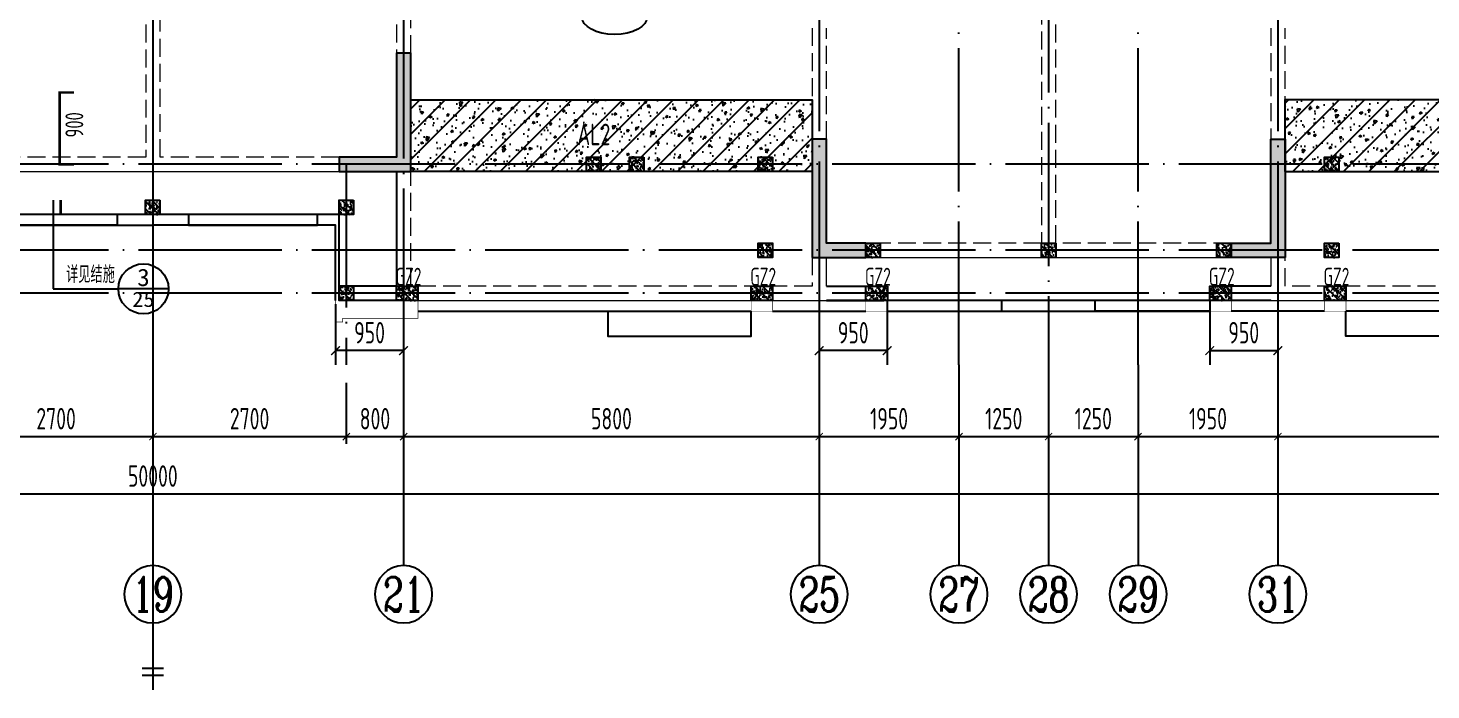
# Model space of a CAD drawing. Extents: x -668857 to 185752, y -270966 to 286822.
# Drawn here: x -181832 to -162254, y 120757 to 129991 of the extents above; entities that cross this region are included whole.
import ezdxf
from ezdxf.enums import TextEntityAlignment as Align

# ---------------------------------------------------------------- set-up
doc = ezdxf.new("R2010")
doc.units = 0
doc.header["$LTSCALE"] = 1000
for name, pattern in [('CENTER', [8, 5, -1, 1, -1]), ('DASH', [0.35, 0.25, -0.1]), ('DASHED', [0.75, 0.5, -0.25]), ('DOTE', [2.42, 2, -0.2, 0.02, -0.2])]:
    doc.linetypes.add(name, pattern=pattern)
doc.layers.get('0').update_dxf_attribs({"linetype": 'CONTINUOUS'})
doc.layers.get('DEFPOINTS').update_dxf_attribs({"linetype": 'CONTINUOUS'})
for name, color, linetype in [('A-AXIS', 1, 'CONTINUOUS'), ('A-DOTE', 10, 'DOTE'), ('AXIS_NUM', 7, 'CONTINUOUS'), ('BEAM', 4, 'DASHED'), ('BEAM_CON', 4, 'CONTINUOUS'), ('DIM_IDEN', 67, 'CONTINUOUS'), ('PUB_TEXT', 2, 'CONTINUOUS'), ('ROOF', 183, 'CONTINUOUS'), ('S-B板标注', 3, 'CONTINUOUS'), ('S-B板边线', 2, 'CONTINUOUS'), ('S-B板配筋', 6, 'CONTINUOUS'), ('S-B板配筋号', 7, 'CONTINUOUS'), ('S-L主梁线', 4, 'DASH'), ('S-Q墙填充', 252, 'CONTINUOUS'), ('S-Q墙实线', 6, 'CONTINUOUS'), ('S-Q墙标注', 3, 'CONTINUOUS'), ('S-Y一般标注', 3, 'CONTINUOUS'), ('S-构造柱', 212, 'CONTINUOUS'), ('S-构造柱编号', 130, 'CONTINUOUS'), ('TEXT', 2, 'CONTINUOUS'), ('THIN', 7, 'CONTINUOUS'), ('看线', 251, 'CONTINUOUS')]:
    doc.layers.add(name, color=color, linetype=linetype)
doc.layers.add('配箍校核', color=34, linetype='CONTINUOUS', plot=False)
doc.styles.add('_TCH_AXIS', font='COMPLEX', dxfattribs={"bigfont": 'GBCBIG'})
doc.styles.add('_TCH_LABEL', font='simhei.ttf')
doc.styles.add('TSSD_Axis', font='complex.shx', dxfattribs={"width": 0.7, "bigfont": 'hztxt.shx'})
doc.styles.add('TSSD_DIMENSION', font='Tssdeng.shx', dxfattribs={"width": 0.7, "bigfont": 'tssdchn.shx'})
doc.styles.add('TSSD_REIN', font='tssdeng.shx', dxfattribs={"width": 0.7, "height": 300, "bigfont": 'tssdchn.shx'})
doc.styles.add('结构文字', font='zstxt.shx', dxfattribs={"width": 0.7, "bigfont": 'zshz.shx'})
doc.dimstyles.new('STRUCK', dxfattribs={"dimtxt": 400, "dimasz": 121, "dimexe": 200, "dimexo": 150, "dimgap": 115, "dimtad": 1, "dimdec": 0, "dimdsep": 46, "dimtxsty": '结构文字', "dimblk": 'ARCHTICK', "dimcen": 400, "dimclrd": 3, "dimclre": 3, "dimclrt": 7, "dimadec": 0, "dimazin": 0, "dimtfac": 1, "dimtdec": 0, "dimtix": 1, "dimtmove": 2, "dimatfit": 3, "dimldrblk": '_DIMX', "dimfxl": 1, "dimtolj": 1, "dimtzin": 0, "dimarcsym": 0})
doc.dimstyles.new('TSSD_100_100', dxfattribs={"dimtxt": 300, "dimasz": 100, "dimexe": 100, "dimexo": 250, "dimgap": 100, "dimtad": 1, "dimdec": 0, "dimzin": 0, "dimdsep": 46, "dimtxsty": 'TSSD_DIMENSION', "dimblk": 'ARCHTICK', "dimcen": 0, "dimdle": 100, "dimclrt": 7, "dimadec": 0, "dimazin": 0, "dimtfac": 1, "dimtdec": 0, "dimtix": 1, "dimtmove": 2, "dimatfit": 3, "dimldrblk": 'ARCHTICK', "dimfxl": 1, "dimtolj": 1, "dimtzin": 0, "dimarcsym": 0})

# ---------------------------------------------------------------- blocks, each defined once
blk = doc.blocks.new('_ArchTick')
at = {"color": 0, "linetype": 'ByBlock', "const_width": 0.15}
blk.add_lwpolyline([(-0.5, -0.5), (0.5, 0.5)], dxfattribs=at)
blk = doc.blocks.new('*D127')
at = {"layer": 'DEFPOINTS', "color": 0, "transparency": 16777216}
for p in [(26900, 3600), (29600, 3600), (29600, 2600)]:
    blk.add_point(p, dxfattribs=at)
at = {"layer": 'S-Y一般标注', "color": 0, "lineweight": -2, "transparency": 16777216}
for p, q in [((26900, 3350), (26900, 2500)), ((29600, 3350), (29600, 2500)), ((26800, 2600), (29700, 2600))]:
    blk.add_line(p, q, dxfattribs=at)
at = {"layer": 'S-Y一般标注', "color": 0, "lineweight": -2, "transparency": 16777216, "xscale": 100, "yscale": 100, "zscale": 100, "rotation": 180}
blk.add_blockref('_ArchTick', (26900, 2600), dxfattribs=at)
at = {"layer": 'S-Y一般标注', "color": 0, "lineweight": -2, "transparency": 16777216, "xscale": 100, "yscale": 100, "zscale": 100}
blk.add_blockref('_ArchTick', (29600, 2600), dxfattribs=at)
at = {"layer": 'S-Y一般标注', "color": 7, "transparency": 16777216, "insert": (28250, 2850), "char_height": 300, "attachment_point": 5, "style": 'TSSD_DIMENSION'}
blk.add_mtext('\\A1;2700', dxfattribs=at)
blk = doc.blocks.new('ts_axno')
at = {"color": 0, "linetype": 'ByBlock', "lineweight": -2}
blk.add_circle((0, 0), 0.5, dxfattribs=at)
at = {"color": 0, "linetype": 'ByBlock', "lineweight": -2, "style": 'TSSD_Axis', "width": 0.7}
blk.add_attdef('A', text='', height=0.6, dxfattribs=at).set_placement((0, 0), align=Align.MIDDLE_CENTER)
blk = doc.blocks.new('*D128')
at = {"layer": 'DEFPOINTS', "color": 0, "transparency": 16777216}
for p in [(32300, 3600), (33100, 3600), (33100, 2600)]:
    blk.add_point(p, dxfattribs=at)
at = {"layer": 'S-Y一般标注', "color": 0, "lineweight": -2, "transparency": 16777216}
for p, q in [((32300, 3350), (32300, 2500)), ((33100, 3350), (33100, 2500)), ((32200, 2600), (33200, 2600))]:
    blk.add_line(p, q, dxfattribs=at)
at = {"layer": 'S-Y一般标注', "color": 0, "lineweight": -2, "transparency": 16777216, "xscale": 100, "yscale": 100, "zscale": 100, "rotation": 180}
blk.add_blockref('_ArchTick', (32300, 2600), dxfattribs=at)
at = {"layer": 'S-Y一般标注', "color": 0, "lineweight": -2, "transparency": 16777216, "xscale": 100, "yscale": 100, "zscale": 100}
blk.add_blockref('_ArchTick', (33100, 2600), dxfattribs=at)
at = {"layer": 'S-Y一般标注', "color": 7, "transparency": 16777216, "insert": (32700, 2850), "char_height": 300, "attachment_point": 5, "style": 'TSSD_DIMENSION'}
blk.add_mtext('\\A1;800', dxfattribs=at)
blk = doc.blocks.new('*D129')
at = {"layer": 'DEFPOINTS', "color": 0, "transparency": 16777216}
for p in [(33100, 3600), (38900, 3600), (38900, 2600)]:
    blk.add_point(p, dxfattribs=at)
at = {"layer": 'S-Y一般标注', "color": 0, "lineweight": -2, "transparency": 16777216}
for p, q in [((33100, 3350), (33100, 2500)), ((38900, 3350), (38900, 2500)), ((33000, 2600), (39000, 2600))]:
    blk.add_line(p, q, dxfattribs=at)
at = {"layer": 'S-Y一般标注', "color": 0, "lineweight": -2, "transparency": 16777216, "xscale": 100, "yscale": 100, "zscale": 100, "rotation": 180}
blk.add_blockref('_ArchTick', (33100, 2600), dxfattribs=at)
at = {"layer": 'S-Y一般标注', "color": 0, "lineweight": -2, "transparency": 16777216, "xscale": 100, "yscale": 100, "zscale": 100}
blk.add_blockref('_ArchTick', (38900, 2600), dxfattribs=at)
at = {"layer": 'S-Y一般标注', "color": 7, "transparency": 16777216, "insert": (36000, 2850), "char_height": 300, "attachment_point": 5, "style": 'TSSD_DIMENSION'}
blk.add_mtext('\\A1;5800', dxfattribs=at)
blk = doc.blocks.new('*D130')
at = {"layer": 'DEFPOINTS', "color": 0, "transparency": 16777216}
for p in [(43350, 3600), (45300, 3600), (45300, 2600)]:
    blk.add_point(p, dxfattribs=at)
at = {"layer": 'S-Y一般标注', "color": 0, "lineweight": -2, "transparency": 16777216}
for p, q in [((43350, 3350), (43350, 2500)), ((45300, 3350), (45300, 2500)), ((43250, 2600), (45400, 2600))]:
    blk.add_line(p, q, dxfattribs=at)
at = {"layer": 'S-Y一般标注', "color": 0, "lineweight": -2, "transparency": 16777216, "xscale": 100, "yscale": 100, "zscale": 100, "rotation": 180}
blk.add_blockref('_ArchTick', (43350, 2600), dxfattribs=at)
at = {"layer": 'S-Y一般标注', "color": 0, "lineweight": -2, "transparency": 16777216, "xscale": 100, "yscale": 100, "zscale": 100}
blk.add_blockref('_ArchTick', (45300, 2600), dxfattribs=at)
at = {"layer": 'S-Y一般标注', "color": 7, "transparency": 16777216, "insert": (44325, 2850), "char_height": 300, "attachment_point": 5, "style": 'TSSD_DIMENSION'}
blk.add_mtext('\\A1;1950', dxfattribs=at)
blk = doc.blocks.new('*D131')
at = {"layer": 'DEFPOINTS', "color": 0, "transparency": 16777216}
for p in [(45300, 3600), (51100, 3600), (51100, 2600)]:
    blk.add_point(p, dxfattribs=at)
at = {"layer": 'S-Y一般标注', "color": 0, "lineweight": -2, "transparency": 16777216}
for p, q in [((45300, 3350), (45300, 2500)), ((51100, 3350), (51100, 2500)), ((45200, 2600), (51200, 2600))]:
    blk.add_line(p, q, dxfattribs=at)
at = {"layer": 'S-Y一般标注', "color": 0, "lineweight": -2, "transparency": 16777216, "xscale": 100, "yscale": 100, "zscale": 100, "rotation": 180}
blk.add_blockref('_ArchTick', (45300, 2600), dxfattribs=at)
at = {"layer": 'S-Y一般标注', "color": 0, "lineweight": -2, "transparency": 16777216, "xscale": 100, "yscale": 100, "zscale": 100}
blk.add_blockref('_ArchTick', (51100, 2600), dxfattribs=at)
at = {"layer": 'S-Y一般标注', "color": 7, "transparency": 16777216, "insert": (48200, 2850), "char_height": 300, "attachment_point": 5, "style": 'TSSD_DIMENSION'}
blk.add_mtext('\\A1;5800', dxfattribs=at)
blk = doc.blocks.new('*D134')
at = {"layer": 'DEFPOINTS', "color": 0, "transparency": 16777216}
for p in [(4600, 3600), (54600, 3600), (54600, 1800)]:
    blk.add_point(p, dxfattribs=at)
at = {"layer": 'S-Y一般标注', "color": 0, "lineweight": -2, "transparency": 16777216}
for p, q in [((4600, 3350), (4600, 1700)), ((54600, 3350), (54600, 1700)), ((4500, 1800), (54700, 1800))]:
    blk.add_line(p, q, dxfattribs=at)
at = {"layer": 'S-Y一般标注', "color": 0, "lineweight": -2, "transparency": 16777216, "xscale": 100, "yscale": 100, "zscale": 100, "rotation": 180}
blk.add_blockref('_ArchTick', (4600, 1800), dxfattribs=at)
at = {"layer": 'S-Y一般标注', "color": 0, "lineweight": -2, "transparency": 16777216, "xscale": 100, "yscale": 100, "zscale": 100}
blk.add_blockref('_ArchTick', (54600, 1800), dxfattribs=at)
at = {"layer": 'S-Y一般标注', "color": 7, "transparency": 16777216, "insert": (29600, 2050), "char_height": 300, "attachment_point": 5, "style": 'TSSD_DIMENSION'}
blk.add_mtext('\\A1;50000', dxfattribs=at)
blk = doc.blocks.new('*D137')
at = {"layer": 'DEFPOINTS', "color": 0, "transparency": 16777216}
for p in [(29600, 3600), (32300, 3600), (32300, 2600)]:
    blk.add_point(p, dxfattribs=at)
at = {"layer": 'S-Y一般标注', "color": 0, "lineweight": -2, "transparency": 16777216}
for p, q in [((29600, 3350), (29600, 2500)), ((32300, 3350), (32300, 2500)), ((29500, 2600), (32400, 2600))]:
    blk.add_line(p, q, dxfattribs=at)
at = {"layer": 'S-Y一般标注', "color": 0, "lineweight": -2, "transparency": 16777216, "xscale": 100, "yscale": 100, "zscale": 100, "rotation": 180}
blk.add_blockref('_ArchTick', (29600, 2600), dxfattribs=at)
at = {"layer": 'S-Y一般标注', "color": 0, "lineweight": -2, "transparency": 16777216, "xscale": 100, "yscale": 100, "zscale": 100}
blk.add_blockref('_ArchTick', (32300, 2600), dxfattribs=at)
at = {"layer": 'S-Y一般标注', "color": 7, "transparency": 16777216, "insert": (30950, 2850), "char_height": 300, "attachment_point": 5, "style": 'TSSD_DIMENSION'}
blk.add_mtext('\\A1;2700', dxfattribs=at)
blk = doc.blocks.new('*D138')
at = {"layer": 'DEFPOINTS', "color": 0, "transparency": 16777216}
for p in [(38900, 3600), (40850, 3600), (40850, 2600)]:
    blk.add_point(p, dxfattribs=at)
at = {"layer": 'S-Y一般标注', "color": 0, "lineweight": -2, "transparency": 16777216}
for p, q in [((38900, 3350), (38900, 2500)), ((40850, 3350), (40850, 2500)), ((38800, 2600), (40950, 2600))]:
    blk.add_line(p, q, dxfattribs=at)
at = {"layer": 'S-Y一般标注', "color": 0, "lineweight": -2, "transparency": 16777216, "xscale": 100, "yscale": 100, "zscale": 100, "rotation": 180}
blk.add_blockref('_ArchTick', (38900, 2600), dxfattribs=at)
at = {"layer": 'S-Y一般标注', "color": 0, "lineweight": -2, "transparency": 16777216, "xscale": 100, "yscale": 100, "zscale": 100}
blk.add_blockref('_ArchTick', (40850, 2600), dxfattribs=at)
at = {"layer": 'S-Y一般标注', "color": 7, "transparency": 16777216, "insert": (39875, 2850), "char_height": 300, "attachment_point": 5, "style": 'TSSD_DIMENSION'}
blk.add_mtext('\\A1;1950', dxfattribs=at)
blk = doc.blocks.new('*D155')
at = {"layer": 'DEFPOINTS', "color": 0, "transparency": 16777216}
for p in [(40850, 3600), (42100, 3600), (42100, 2600)]:
    blk.add_point(p, dxfattribs=at)
at = {"layer": 'S-Y一般标注', "color": 0, "lineweight": -2, "transparency": 16777216}
for p, q in [((40850, 3350), (40850, 2500)), ((42100, 3350), (42100, 2500)), ((40750, 2600), (42200, 2600))]:
    blk.add_line(p, q, dxfattribs=at)
at = {"layer": 'S-Y一般标注', "color": 0, "lineweight": -2, "transparency": 16777216, "xscale": 100, "yscale": 100, "zscale": 100, "rotation": 180}
blk.add_blockref('_ArchTick', (40850, 2600), dxfattribs=at)
at = {"layer": 'S-Y一般标注', "color": 0, "lineweight": -2, "transparency": 16777216, "xscale": 100, "yscale": 100, "zscale": 100}
blk.add_blockref('_ArchTick', (42100, 2600), dxfattribs=at)
at = {"layer": 'S-Y一般标注', "color": 7, "transparency": 16777216, "insert": (41475, 2850), "char_height": 300, "attachment_point": 5, "style": 'TSSD_DIMENSION'}
blk.add_mtext('\\A1;1250', dxfattribs=at)
blk = doc.blocks.new('*D156')
at = {"layer": 'DEFPOINTS', "color": 0, "transparency": 16777216}
for p in [(42100, 3600), (43350, 3600), (43350, 2600)]:
    blk.add_point(p, dxfattribs=at)
at = {"layer": 'S-Y一般标注', "color": 0, "lineweight": -2, "transparency": 16777216}
for p, q in [((42100, 3350), (42100, 2500)), ((43350, 3350), (43350, 2500)), ((42000, 2600), (43450, 2600))]:
    blk.add_line(p, q, dxfattribs=at)
at = {"layer": 'S-Y一般标注', "color": 0, "lineweight": -2, "transparency": 16777216, "xscale": 100, "yscale": 100, "zscale": 100, "rotation": 180}
blk.add_blockref('_ArchTick', (42100, 2600), dxfattribs=at)
at = {"layer": 'S-Y一般标注', "color": 0, "lineweight": -2, "transparency": 16777216, "xscale": 100, "yscale": 100, "zscale": 100}
blk.add_blockref('_ArchTick', (43350, 2600), dxfattribs=at)
at = {"layer": 'S-Y一般标注', "color": 7, "transparency": 16777216, "insert": (42725, 2850), "char_height": 300, "attachment_point": 5, "style": 'TSSD_DIMENSION'}
blk.add_mtext('\\A1;1250', dxfattribs=at)
blk = doc.blocks.new('20210729.03492876')
at = {"color": 30, "const_width": 8}
for points in [[(27850, 500), (27850, 200), (27950, 200), (27950, 250), (29000, 250), (29000, 500)], [(33650, 500), (33650, 350), (33950, 350), (33950, 500)], [(35250, 500), (35250, 350), (35550, 350), (35550, 500)], [(40350, 500), (40350, 350), (40050, 350), (40050, 500)], [(41950, 500), (41950, 350), (41650, 350), (41650, 500)]]:
    blk.add_lwpolyline(points, dxfattribs=at)
at = {"layer": '看线', "color": 202, "ltscale": 0.5}
for points in [[(24800, 1700), (24800, 1550), (23000, 1550), (23000, 1700)], [(25800, 1700), (25800, 1550), (27600, 1550), (27600, 1700)], [(22750, 500), (22750, 1550), (25300, 1550)], [(27850, 500), (27850, 1550), (25300, 1550)], [(35550, 500), (35550, 350), (37150, 350), (37150, 500)], [(40050, 500), (40050, 350), (38450, 350), (38450, 500)], [(29000, 350), (33650, 350)], [(31650, 350), (31650, 0), (33650, 0), (33650, 350)], [(33950, 350), (35250, 350)], [(35550, 350), (40050, 350)], [(41650, 350), (40350, 350)], [(43950, 350), (43950, 0), (41950, 0), (41950, 350)], [(46600, 350), (41950, 350)]]:
    blk.add_lwpolyline(points, dxfattribs=at)
blk = doc.blocks.new('20210729.04150611')
at = {"layer": 'S-B板边线'}
for points in [[(-3155, -31893), (-3955, -31893), (-3955, -30693), (-9155, -30693), (-9155, -31893), (-9955, -31893), (-9955, -31892)], [(9045, -31892), (9045, -31892), (2845, -31892)]]:
    blk.add_lwpolyline(points, dxfattribs=at)
blk = doc.blocks.new('20210807.15313138')
at = {"layer": 'S-Q墙填充'}
h = blk.add_hatch(color=252, dxfattribs=at)
h.dxf.hatch_style = 1
h.paths.add_polyline_path([(88716, 58840), (88616, 58840), (88616, 58640), (88716, 58640), (89616, 58640), (89616, 60290), (89416, 60290), (89416, 58840)])
h = blk.add_hatch(color=252, dxfattribs=at)
h.dxf.hatch_style = 1
h.paths.add_polyline_path([(95216, 57440), (95966, 57440), (95966, 57640), (95416, 57640), (95416, 59090), (95216, 59090)])
h = blk.add_hatch(color=252, dxfattribs=at)
h.dxf.hatch_style = 1
h.paths.add_polyline_path([(101816, 57440), (101066, 57440), (101066, 57640), (101616, 57640), (101616, 58740), (101616, 59090), (101816, 59090), (101816, 58740)])
at = {"layer": 'BEAM_CON'}
for p, q in [((89416, 58640), (89416, 57040)), ((88616, 57040), (88616, 56840)), ((89416, 57040), (88616, 57040)), ((95416, 57040), (96216, 57040)), ((96216, 56840), (96216, 57040)), ((101616, 57040), (100816, 57040)), ((100816, 56840), (100816, 57040)), ((89416, 56840), (88616, 56840)), ((95416, 56840), (96216, 56840)), ((101616, 56840), (100816, 56840))]:
    blk.add_line(p, q, dxfattribs=at)
at = {"layer": 'S-L主梁线', "linetype": 'DASH', "lineweight": 18}
for p, q in [((85916, 63140), (85916, 58840)), ((86116, 58840), (86116, 63140)), ((89416, 63140), (89416, 60290)), ((89616, 60290), (89616, 63140)), ((98416, 61640), (98416, 57640)), ((98616, 57640), (98616, 61640)), ((95216, 60640), (95216, 59090)), ((95416, 59090), (95416, 60640)), ((101616, 60640), (101616, 59090)), ((101816, 59090), (101816, 60640)), ((85916, 58840), (83416, 58840)), ((88616, 58840), (86116, 58840)), ((89616, 57040), (89616, 58640)), ((98416, 57640), (95966, 57640)), ((101066, 57640), (98616, 57640)), ((95216, 57440), (95216, 57040)), ((101816, 57040), (101816, 57440)), ((95216, 57040), (89616, 57040)), ((107416, 57040), (101816, 57040))]:
    blk.add_line(p, q, dxfattribs=at)
at = {"layer": 'S-L主梁线', "linetype": 'ByBlock', "lineweight": 18}
for p, q in [((83416, 58640), (86016, 58640)), ((86016, 58640), (88616, 58640)), ((95416, 57040), (95416, 57440)), ((95966, 57440), (98516, 57440)), ((98516, 57440), (101066, 57440)), ((101616, 57440), (101616, 57040)), ((89416, 56840), (95416, 56840)), ((101616, 56840), (107616, 56840))]:
    blk.add_line(p, q, dxfattribs=at)
at = {"layer": 'S-Q墙实线'}
for points in [[(88716, 58840), (88616, 58840), (88616, 58640), (88716, 58640), (89616, 58640), (89616, 60290), (89416, 60290), (89416, 58840)], [(95216, 57440), (95966, 57440), (95966, 57640), (95416, 57640), (95416, 59090), (95216, 59090)], [(101816, 57440), (101066, 57440), (101066, 57640), (101616, 57640), (101616, 58740), (101616, 59090), (101816, 59090), (101816, 58740)]]:
    blk.add_lwpolyline(points, close=True, dxfattribs=at)
blk = doc.blocks.new('20210730.02141516')
at = {"layer": 'S-构造柱'}
h = blk.add_hatch(dxfattribs=at)
h.set_pattern_fill('ARMORED', color=256, scale=15, angle=-90, style=0)
h.set_pattern_definition([(320, (-154189.41, 3278673.45), (-9.4128202, -107.5890274), [11.25, -123.75]), (265, (-154189.41, 3278673.45), (112.82882, 20.8127), [9, -99]), (10.4514, (-154190.19, 3278664.49), (103.4159313, -86.7764073), [9.5610285, -105.1713168]), (316.1842, (-154159.41, 3278673.45), (-24.827852, -160.0861573), [16.875, -185.625]), (6.6356, (-154161.48, 3278660.11), (146.117681, -140.199406), [14.341543, -157.75695]), (261.1842, (-154159.41, 3278673.45), (146.11779, -140.199292), [13.5, -148.5]), (291, (-154166.91, 3278658.45), (-60.3928336, -89.5360578), [11.25, -123.75]), (236, (-154166.91, 3278658.45), (108.7725068, -36.4972998), [9, -99]), (341.4514, (-154171.94, 3278650.99), (48.3795745, -126.0333943), [9.5610285, -105.1713168]), (307.5, (-154189.41, 3278673.454), (49.93407807, -1.8239783), [0, -97.8, 0, -100.5, 0, -99.375]), (277.5, (-154189.41, 3278673.454), (59.1617568, -39.4604306), [0, -57.3, 0, -95.55, 0, -37.875]), (237.5, (-154189.41, 3278706.904), (-3.38323076, -80.07336543), [0, -37.5, 0, -117, 0, -155.25]), (227.5, (-154189.41, 3278721.904), (15.0157473, -87.4779254), [0, -48.75, 0, -77.7, 0, -110.25]), (315, (-154189.41, 3278673.454), (53.0330086, 53.0330086), [])])
h.paths.add_polyline_path([(200, 200), (200, 0), (0, 0), (0, 200)])
blk.add_lwpolyline([(200, 200), (200, 0), (0, 0), (0, 200)], close=True, dxfattribs=at)
blk = doc.blocks.new('20210809.18224761')
at = {"layer": 'S-构造柱'}
h = blk.add_hatch(dxfattribs=at)
h.set_pattern_fill('ARMORED', color=256, scale=15, angle=-90, style=0)
h.set_pattern_definition([(320, (-154189.41, 3278673.45), (-9.4128202, -107.5890274), [11.25, -123.75]), (265, (-154189.41, 3278673.45), (112.82882, 20.8127), [9, -99]), (10.4514, (-154190.19, 3278664.49), (103.4159313, -86.7764073), [9.5610285, -105.1713168]), (316.1842, (-154159.41, 3278673.45), (-24.827852, -160.0861573), [16.875, -185.625]), (6.6356, (-154161.48, 3278660.11), (146.117681, -140.199406), [14.341543, -157.75695]), (261.1842, (-154159.41, 3278673.45), (146.11779, -140.199292), [13.5, -148.5]), (291, (-154166.91, 3278658.45), (-60.3928336, -89.5360578), [11.25, -123.75]), (236, (-154166.91, 3278658.45), (108.7725068, -36.4972998), [9, -99]), (341.4514, (-154171.94, 3278650.99), (48.3795745, -126.0333943), [9.5610285, -105.1713168]), (307.5, (-154189.41, 3278673.454), (49.93407807, -1.8239783), [0, -97.8, 0, -100.5, 0, -99.375]), (277.5, (-154189.41, 3278673.454), (59.1617568, -39.4604306), [0, -57.3, 0, -95.55, 0, -37.875]), (237.5, (-154189.41, 3278706.904), (-3.38323076, -80.07336543), [0, -37.5, 0, -117, 0, -155.25]), (227.5, (-154189.41, 3278721.904), (15.0157473, -87.4779254), [0, -48.75, 0, -77.7, 0, -110.25]), (315, (-154189.41, 3278673.454), (53.0330086, 53.0330086), [])])
h.paths.add_polyline_path([(300, 200), (300, 0), (0, 0), (0, 200)])
blk.add_lwpolyline([(300, 200), (300, 0), (0, 0), (0, 200)], close=True, dxfattribs=at)
blk = doc.blocks.new('20210809.18235135')
at = {"layer": '配箍校核'}
blk.add_blockref('20210809.18224761', (12, 0), dxfattribs=at)
at = {"layer": 'S-构造柱编号', "color": 2, "linetype": 'ByBlock', "style": 'TSSD_REIN', "width": 0.65}
blk.add_text('GZ2', height=250, dxfattribs=at).set_placement((0, 206, 0))
blk = doc.blocks.new('20210809.18285270')
at = {"layer": 'ROOF'}
for p in [(31150, 1800), (31750, 1800), (33550, 1800), (41450, 1800), (25000, 1200), (35050, 600), (39950, 600)]:
    blk.add_blockref('20210730.02141516', p, dxfattribs=at)
at = {"layer": 'ROOF', "rotation": 359.9999999538236}
for p in [(27700, 1200), (33550, 600), (37500, 600), (41450, 600), (27700, 0)]:
    blk.add_blockref('20210730.02141516', p, dxfattribs=at)
at = {"layer": '配箍校核'}
for p in [(28488, 0), (33438, 0), (35039, 0), (39838, 0), (41438, 0)]:
    blk.add_blockref('20210809.18235135', p, dxfattribs=at)
blk = doc.blocks.new('*D2828')
at = {"layer": 'DEFPOINTS', "color": 0, "transparency": 16777216}
for p in [(-165341, 126291), (-164391, 126291), (-164391, 125491)]:
    blk.add_point(p, dxfattribs=at)
at = {"layer": 'S-Q墙标注', "color": 3, "lineweight": -2, "transparency": 16777216}
for p, q in [((-165341, 126141), (-165341, 125291)), ((-164391, 126141), (-164391, 125291)), ((-165341, 125491), (-164391, 125491))]:
    blk.add_line(p, q, dxfattribs=at)
at = {"layer": 'S-Q墙标注', "color": 3, "lineweight": -2, "transparency": 16777216, "xscale": 121, "yscale": 121, "zscale": 121, "rotation": 180}
blk.add_blockref('_ArchTick', (-165341, 125491), dxfattribs=at)
at = {"layer": 'S-Q墙标注', "color": 3, "lineweight": -2, "transparency": 16777216, "xscale": 121, "yscale": 121, "zscale": 121}
blk.add_blockref('_ArchTick', (-164391, 125491), dxfattribs=at)
at = {"layer": 'S-Q墙标注', "color": 7, "transparency": 16777216, "insert": (-164866, 125741), "char_height": 300, "attachment_point": 5, "style": 'TSSD_REIN'}
blk.add_mtext('\\A1;950', dxfattribs=at)
blk = doc.blocks.new('_DIMX')
blk.add_line((-150, 0), (150, 0))
at = {"const_width": 50}
blk.add_lwpolyline([(-70, -70), (70, 70)], dxfattribs=at)
blk = doc.blocks.new('*D2829')
at = {"layer": 'DEFPOINTS', "color": 0, "transparency": 16777216}
for p in [(-177541, 126291), (-176591, 126291), (-177541, 125491)]:
    blk.add_point(p, dxfattribs=at)
at = {"layer": 'S-Q墙标注', "color": 3, "lineweight": -2, "transparency": 16777216}
for p, q in [((-177541, 126141), (-177541, 125291)), ((-176591, 126141), (-176591, 125291)), ((-176591, 125491), (-177541, 125491))]:
    blk.add_line(p, q, dxfattribs=at)
at = {"layer": 'S-Q墙标注', "color": 3, "lineweight": -2, "transparency": 16777216, "xscale": 121, "yscale": 121, "zscale": 121, "rotation": 180}
blk.add_blockref('_ArchTick', (-177541, 125491), dxfattribs=at)
at = {"layer": 'S-Q墙标注', "color": 3, "lineweight": -2, "transparency": 16777216, "xscale": 121, "yscale": 121, "zscale": 121}
blk.add_blockref('_ArchTick', (-176591, 125491), dxfattribs=at)
at = {"layer": 'S-Q墙标注', "color": 7, "transparency": 16777216, "insert": (-177066, 125741), "char_height": 300, "attachment_point": 5, "style": 'TSSD_REIN'}
blk.add_mtext('\\A1;950', dxfattribs=at)
blk = doc.blocks.new('*D2838')
at = {"layer": 'DEFPOINTS', "color": 0, "transparency": 16777216}
for p in [(-170791, 126291), (-169841, 126291), (-170791, 125491)]:
    blk.add_point(p, dxfattribs=at)
at = {"layer": 'S-Q墙标注', "color": 3, "lineweight": -2, "transparency": 16777216}
for p, q in [((-170791, 126141), (-170791, 125291)), ((-169841, 126141), (-169841, 125291)), ((-169841, 125491), (-170791, 125491))]:
    blk.add_line(p, q, dxfattribs=at)
at = {"layer": 'S-Q墙标注', "color": 3, "lineweight": -2, "transparency": 16777216, "xscale": 121, "yscale": 121, "zscale": 121, "rotation": 180}
blk.add_blockref('_ArchTick', (-170791, 125491), dxfattribs=at)
at = {"layer": 'S-Q墙标注', "color": 3, "lineweight": -2, "transparency": 16777216, "xscale": 121, "yscale": 121, "zscale": 121}
blk.add_blockref('_ArchTick', (-169841, 125491), dxfattribs=at)
at = {"layer": 'S-Q墙标注', "color": 7, "transparency": 16777216, "insert": (-170316, 125741), "char_height": 300, "attachment_point": 5, "style": 'TSSD_REIN'}
blk.add_mtext('\\A1;950', dxfattribs=at)
blk = doc.blocks.new('20210811.10154474')
at = {"layer": 'DIM_IDEN'}
for p, q in [((23957, 2705), (23957, 1466)), ((23957, 1466), (24866, 1466)), ((25566, 1466), (24866, 1466))]:
    blk.add_line(p, q, dxfattribs=at)
at = {"layer": 'DIM_IDEN', "const_width": 35}
blk.add_lwpolyline([(24062, 2705), (24062, 2505)], dxfattribs=at)
at = {"layer": 'DIM_IDEN'}
blk.add_circle((25216, 1466), 350, dxfattribs=at)
at = {"layer": 'PUB_TEXT', "style": '_TCH_AXIS'}
blk.add_text('详见结施', height=236.3, dxfattribs=at).set_placement((24137, 1549))
at = {"layer": 'PUB_TEXT', "style": '_TCH_LABEL'}
for s, height, width, p, p2 in [('3', 242, 1.00565, (25129, 1505), (25304, 1505)), ('25', 211.6, 1.022989, (25061, 1214), (25372, 1214))]:
    blk.add_text(s, height=height, dxfattribs=dict(at, width=width)).set_placement(p, p2, align=Align.FIT)
blk = doc.blocks.new('20210726.16350016')
at = {"layer": 'A-AXIS'}
for p, q in [((29600, 3600), (29600, 800)), ((33100, 3600), (33100, 800)), ((38900, 3600.1), (38900, 800.1)), ((40850, 3600), (40850, 800)), ((42100, 3600), (42100, 800)), ((43350, 3600), (43350, 800)), ((45300, 3600), (45300, 800))]:
    blk.add_line(p, q, dxfattribs=at)
at = {"layer": 'A-DOTE'}
for p, q in [((29600, 21100), (29600, 3600)), ((38900.2, 13700), (38900, 3600)), ((45299.8, 13700), (45300, 3600)), ((40850, 3600), (40850, 11500)), ((43350, 3600), (43350, 11500)), ((33100, 10900), (33100, 3600)), ((42100, 9400), (42100, 3600)), ((55600, 6400), (3600, 6400)), ((32300, 6400), (32300, 3600)), ((55600, 5200), (3600, 5200)), ((55600, 4600), (3600, 4600))]:
    blk.add_line(p, q, dxfattribs=at)
at = {"layer": 'A-AXIS'}
ref = blk.add_blockref('ts_axno', (29600, 400), dxfattribs=dict(at, xscale=-800, yscale=800, zscale=800, rotation=180))
ref.add_attrib('13', '19', dxfattribs={"layer": 'AXIS_NUM', "height": 480, "style": 'TSSD_Axis', "width": 0.7}).set_placement((29600, 400), align=Align.MIDDLE_CENTER)
ref = blk.add_blockref('ts_axno', (33100, 400), dxfattribs=dict(at, xscale=-800, yscale=800, zscale=800, rotation=180))
ref.add_attrib('13', '21', dxfattribs={"layer": 'AXIS_NUM', "height": 480, "style": 'TSSD_Axis', "width": 0.7}).set_placement((33100, 400), align=Align.MIDDLE_CENTER)
ref = blk.add_blockref('ts_axno', (38900, 400.1), dxfattribs=dict(at, xscale=-800, yscale=800, zscale=800, rotation=180))
ref.add_attrib('17', '25', dxfattribs={"layer": 'AXIS_NUM', "height": 480, "style": 'TSSD_Axis', "width": 0.7}).set_placement((38900, 400.1), align=Align.MIDDLE_CENTER)
ref = blk.add_blockref('ts_axno', (40850, 400), dxfattribs=dict(at, xscale=-800, yscale=800, zscale=800, rotation=180))
ref.add_attrib('19', '27', dxfattribs={"layer": 'AXIS_NUM', "height": 480, "style": 'TSSD_Axis', "width": 0.7}).set_placement((40850, 400), align=Align.MIDDLE_CENTER)
ref = blk.add_blockref('ts_axno', (42100, 400), dxfattribs=dict(at, xscale=-800, yscale=800, zscale=800, rotation=180))
ref.add_attrib('19', '28', dxfattribs={"layer": 'AXIS_NUM', "height": 480, "style": 'TSSD_Axis', "width": 0.7}).set_placement((42100, 400), align=Align.MIDDLE_CENTER)
ref = blk.add_blockref('ts_axno', (43350, 400), dxfattribs=dict(at, xscale=-800, yscale=800, zscale=800, rotation=180))
ref.add_attrib('19', '29', dxfattribs={"layer": 'AXIS_NUM', "height": 480, "style": 'TSSD_Axis', "width": 0.7}).set_placement((43350, 400), align=Align.MIDDLE_CENTER)
ref = blk.add_blockref('ts_axno', (45300, 400), dxfattribs=dict(at, xscale=-800, yscale=800, zscale=800, rotation=180))
ref.add_attrib('19', '31', dxfattribs={"layer": 'AXIS_NUM', "height": 480, "style": 'TSSD_Axis', "width": 0.7}).set_placement((45300, 400), align=Align.MIDDLE_CENTER)
at = {"layer": 'S-Y一般标注'}
for base, p1, p2, picture, middle in [((54600, 1800), (4600, 3600), (54600, 3600), '*D134', (29600, 2050)), ((29600, 2600), (26900, 3600), (29600, 3600), '*D127', (28250, 2850)), ((32300, 2600), (29600, 3600), (32300, 3600), '*D137', (30950, 2850)), ((33100, 2600), (32300, 3600), (33100, 3600), '*D128', (32700, 2850)), ((38900, 2600.1), (33100, 3600), (38900, 3600.1), '*D129', (36000, 2850.1)), ((40850, 2600.1), (38900, 3600.1), (40850, 3600.1), '*D138', (39875, 2850.1)), ((42100, 2600.1), (40850, 3600.1), (42100, 3600.1), '*D155', (41475, 2850.1)), ((43350, 2600.1), (42100, 3600.1), (43350, 3600.1), '*D156', (42725, 2850.1)), ((45300, 2600.1), (43350, 3600.1), (45300, 3600.1), '*D130', (44325, 2850.1)), ((51100, 2600), (45300, 3600), (51100, 3600), '*D131', (48200, 2850))]:
    dim = blk.add_linear_dim(base=base, p1=p1, p2=p2, dimstyle='TSSD_100_100', dxfattribs=at)
    dim.commit()
    dim.dimension.update_dxf_attribs({"geometry": picture, "text_midpoint": middle})

msp = doc.modelspace()

# ---------------------------------------------------------------- hatches: boundary and pattern name
at = {"layer": 'BEAM', "linetype": 'ByBlock'}
h = msp.add_hatch(dxfattribs=at)
h.set_pattern_fill('ARMORED', color=252, scale=50, angle=180, style=0)
h.set_pattern_definition([(230, (-394161.77, 2042412.73), (-358.63009, 31.376067), [37.5, -412.5]), (175, (-394161.77, 2042412.73), (69.37567, -376.09607), [30, -330]), (280.4514, (-394191.66, 2042415.35), (-289.25469, -344.71977), [31.870095, -350.571056]), (226.1842, (-394161.77, 2042312.73), (-533.62052, 82.75951), [56.25, -618.75]), (276.6356, (-394206.24, 2042319.63), (-467.33135, -487.05894), [47.80514, -525.8565]), (171.1842, (-394161.8, 2042312.73), (-467.33097, -487.0593), [45, -495]), (201, (-394211.77, 2042337.73), (-298.453526, 201.309445), [37.5, -412.5]), (146, (-394211.77, 2042337.73), (-121.657666, -362.57502), [30, -330]), (251.4514, (-394236.65, 2042354.5), (-420.111314, -161.26525), [31.870095, -350.571056]), (217.5, (-394161.77, 2042412.73), (-6.079928, -166.446927), [0, -326, 0, -335, 0, -331.25]), (187.5, (-394161.77, 2042412.73), (-131.534769, -197.205856), [0, -191, 0, -318.5, 0, -126.25]), (147.5, (-394050.27, 2042412.73), (-266.911218, 11.277436), [0, -125, 0, -390, 0, -517.5]), (137.5, (-394000.27, 2042412.73), (-291.593085, -50.05249), [0, -162.5, 0, -259, 0, -367.5]), (225, (-394161.77, 2042412.73), (176.776695, -176.776695), [])])
h.paths.add_polyline_path([(-170890.64, 127991.43), (-176490.64, 127991.43), (-176490.64, 128991.43), (-170890.64, 128991.43)])
h = msp.add_hatch(dxfattribs=at)
h.set_pattern_fill('ARMORED', color=252, scale=50, angle=180, style=0)
h.set_pattern_definition([(230, (-419161.77, 2042412.73), (-358.63009, 31.376067), [37.5, -412.5]), (175, (-419161.77, 2042412.73), (69.37567, -376.09607), [30, -330]), (280.4514, (-419191.66, 2042415.35), (-289.25469, -344.71977), [31.870095, -350.571056]), (226.1842, (-419161.77, 2042312.73), (-533.62052, 82.75951), [56.25, -618.75]), (276.6356, (-419206.24, 2042319.63), (-467.33135, -487.05894), [47.80514, -525.8565]), (171.1842, (-419161.8, 2042312.73), (-467.33097, -487.0593), [45, -495]), (201, (-419211.77, 2042337.73), (-298.453526, 201.309445), [37.5, -412.5]), (146, (-419211.77, 2042337.73), (-121.657666, -362.57502), [30, -330]), (251.4514, (-419236.65, 2042354.5), (-420.111314, -161.26525), [31.870095, -350.571056]), (217.5, (-419161.77, 2042412.73), (-6.079928, -166.446927), [0, -326, 0, -335, 0, -331.25]), (187.5, (-419161.77, 2042412.73), (-131.534769, -197.205856), [0, -191, 0, -318.5, 0, -126.25]), (147.5, (-419050.27, 2042412.73), (-266.911218, 11.277436), [0, -125, 0, -390, 0, -517.5]), (137.5, (-419000.27, 2042412.73), (-291.593085, -50.05249), [0, -162.5, 0, -259, 0, -367.5]), (225, (-419161.77, 2042412.73), (176.776695, -176.776695), [])])
h.paths.add_polyline_path([(-164290.66, 127991.43), (-158690.66, 127991.43), (-158690.66, 128991.43), (-164290.66, 128991.43)])

# ---------------------------------------------------------------- linework, layer by layer
for points in [[(-170890.64, 127991.43), (-176490.64, 127991.43), (-176490.64, 128991.43), (-170890.64, 128991.43)], [(-164290.66, 127991.43), (-158690.66, 127991.43), (-158690.66, 128991.43), (-164290.66, 128991.43)]]:
    msp.add_lwpolyline(points, close=True, dxfattribs=at)
at = {"layer": 'S-B板标注'}
msp.add_ellipse((-173647.33, 130152.06), major_axis=(-457.33, 0), ratio=0.54724159, dxfattribs=at)
at = {"layer": 'S-B板配筋', "lineweight": 35, "const_width": 35}
msp.add_lwpolyline([(-181190.66, 128091.43), (-181390.66, 128091.43), (-181390.66, 129091.43), (-181190.66, 129091.43)], dxfattribs=at)
at = {"layer": 'THIN', "linetype": 'CENTER'}
msp.add_line((-180090.65, 148361.28), (-180090.65, 120757.29), dxfattribs=at)
at = {"layer": 'THIN'}
for p, q in [((-179940.65, 121057.29), (-180240.65, 121057.29)), ((-179940.65, 120957.29), (-180240.65, 120957.29))]:
    msp.add_line(p, q, dxfattribs=at)

# ---------------------------------------------------------------- block references
msp.add_blockref('20210729.03492876', (-205390.65, 125691.43))
at = {"layer": 'A-DOTE'}
msp.add_blockref('20210726.16350016', (-209690.65, 121691.38), dxfattribs=at)
at = {"layer": 'PUB_TEXT'}
msp.add_blockref('20210811.10154474', (-205437.74, 124886.8), dxfattribs=at)
at = {"layer": 'S-B板边线'}
msp.add_blockref('20210729.04150611', (-173535.3, 158083.97), dxfattribs=at)
at = {"layer": 'S-Q墙填充'}
msp.add_blockref('20210807.15313138', (-266106.29, 69351.89), dxfattribs=at)
at = {"layer": '配箍校核'}
msp.add_blockref('20210809.18285270', (-205190.67, 126191.27), dxfattribs=at)

# ---------------------------------------------------------------- texts
at = {"layer": 'S-B板配筋号', "style": 'TSSD_REIN', "width": 0.7}
msp.add_text('900', height=250, rotation=449.999992, dxfattribs=at).set_placement((-181310.66, 128641.43), align=Align.TOP_CENTER)
at = {"layer": 'TEXT', "color": 1, "style": 'TSSD_REIN', "width": 0.7}
msp.add_text('AL2', height=300, dxfattribs=at).set_placement((-173705.92, 128357.55, 0), align=Align.RIGHT)

# ---------------------------------------------------------------- dimensions: what is measured, and where the dimension line sits
at = {"layer": 'S-Q墙标注'}
for base, p1, p2, picture, middle in [((-177540.67, 125491.43), (-176590.65, 126291.43), (-177540.67, 126291.43), '*D2829', (-177065.66, 125741.43)), ((-170790.63, 125491.29), (-169840.61, 126291.29), (-170790.63, 126291.29), '*D2838', (-170315.62, 125741.29))]:
    dim = msp.add_linear_dim(base=base, p1=p1, p2=p2, angle=180, dimstyle='STRUCK', override={"dimtxt": 300, "dimgap": 100, "dimtxsty": 'TSSD_REIN'}, dxfattribs=at)
    dim.commit()
    dim.dimension.update_dxf_attribs({"geometry": picture, "text_midpoint": middle})
dim = msp.add_linear_dim(base=(-164390.67, 125491.43), p1=(-165340.69, 126291.43), p2=(-164390.67, 126291.43), dimstyle='STRUCK', override={"dimtxt": 300, "dimgap": 100, "dimtxsty": 'TSSD_REIN'}, dxfattribs=at)
dim.commit()
dim.dimension.update_dxf_attribs({"geometry": '*D2828', "text_midpoint": (-164865.68, 125741.43)})

doc.saveas('drawing.dxf')
